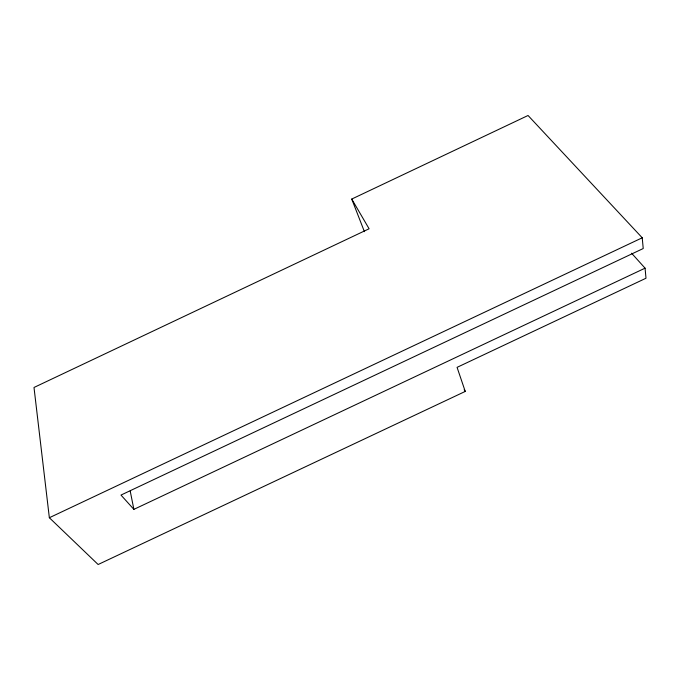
<?xml version="1.0" encoding="UTF-8"?>
<svg xmlns="http://www.w3.org/2000/svg" width="680" height="680" viewBox="0 0 680 680"><rect width="100%" height="100%" fill="white"/><g stroke="black" fill="none" stroke-linecap="round" stroke-linejoin="round"><path stroke-width="1.02" d="M364.421 231.684L351.738 199.061L528.054 115.49L642.226 237.787L643.229 248.531L120.981 495.065L133.883 509.371L645.065 268.166L631.575 253.206M351.738 199.061L369.104 228.777L34 387.473L49.351 517.726L642.226 237.787M645.065 268.166L646 278.231L457.07 367.353L465.239 391.433L98.132 564.51L49.351 517.726M464.185 389.623L465.239 391.433M130.203 491.002L133.883 509.371"/></g></svg>
